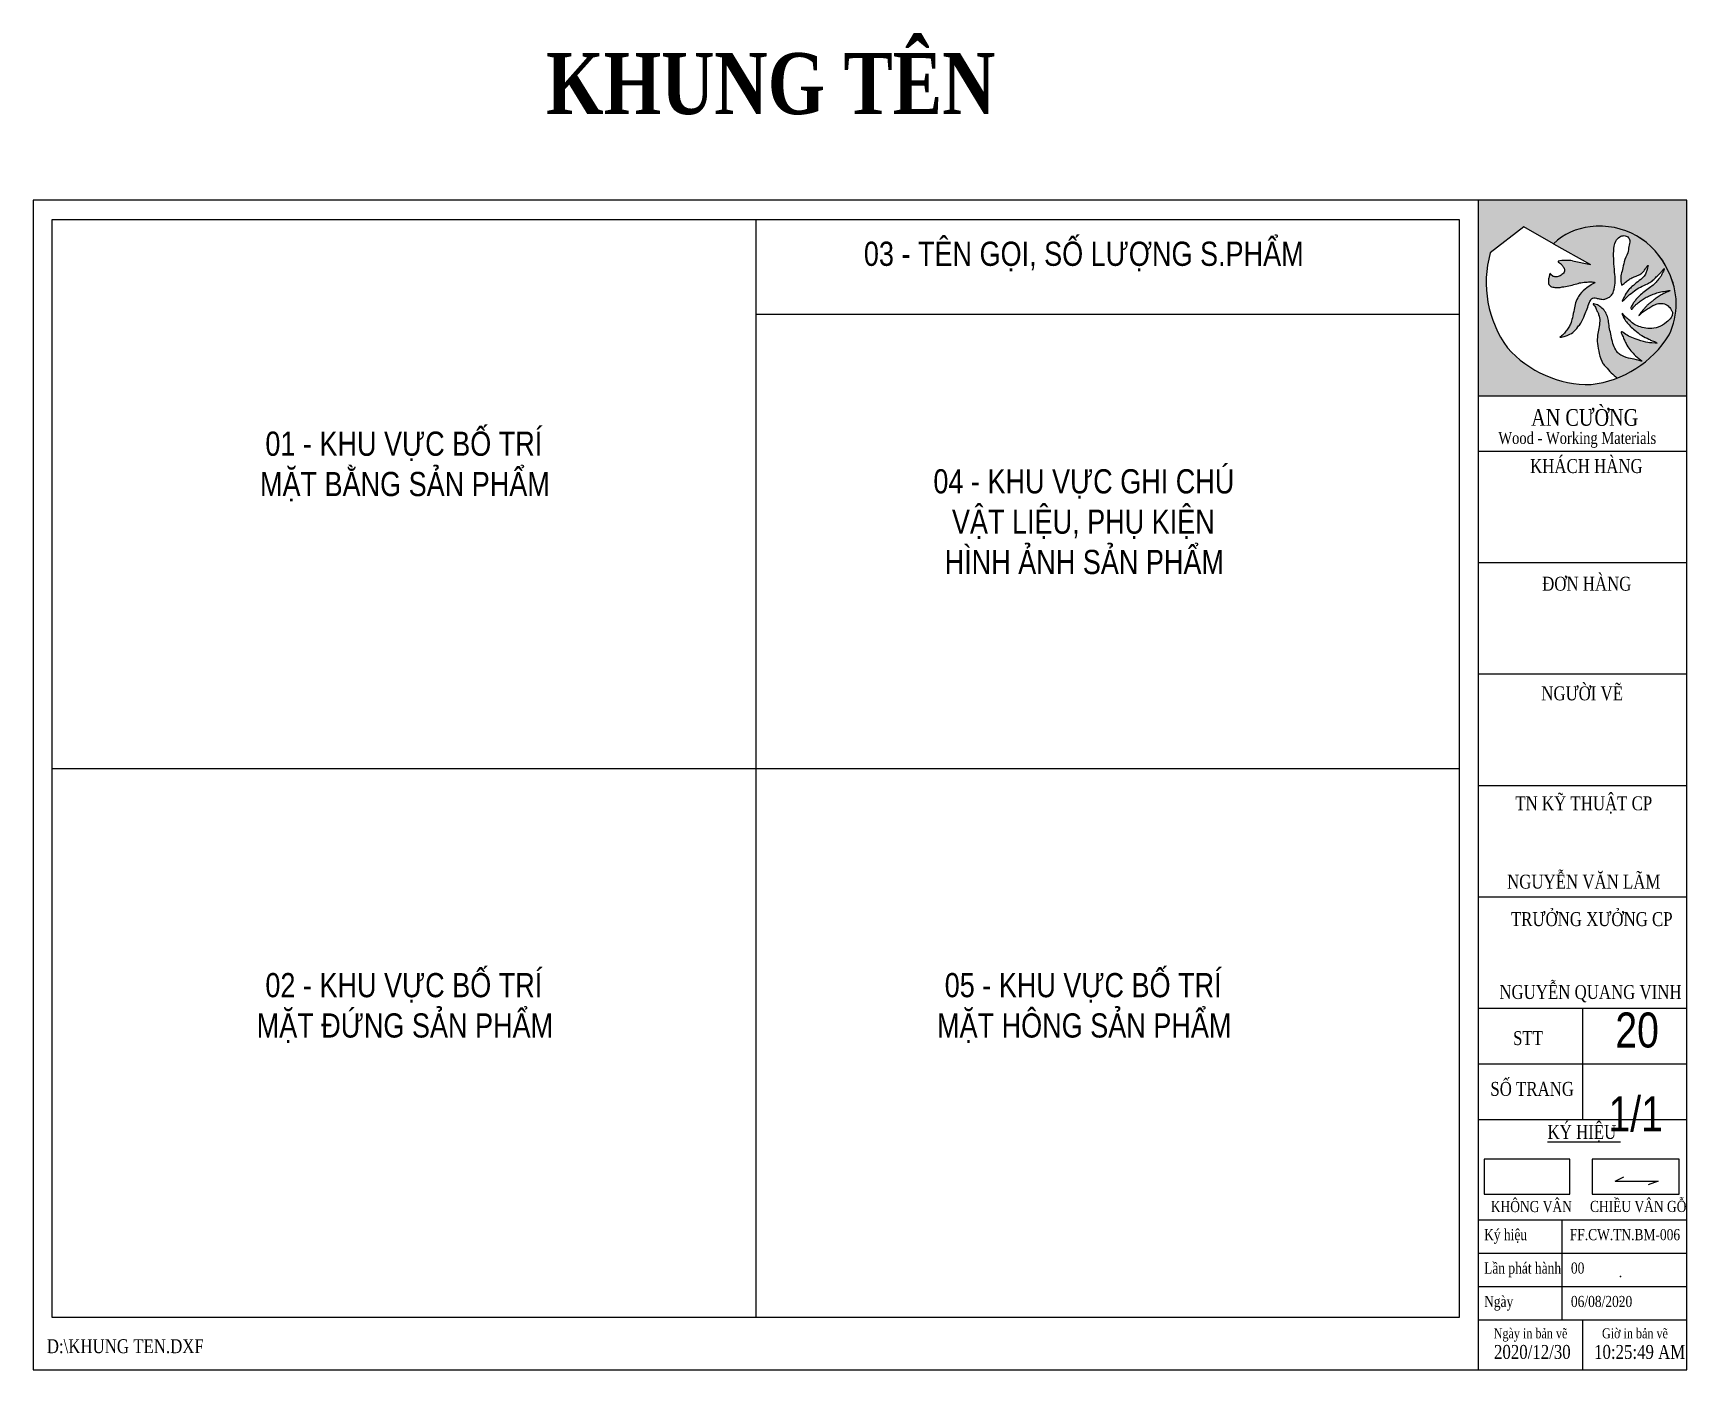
# Model space of a CAD drawing. Header units: millimetres. Extents: x 23137 to 25735, y 28810 to 30910.
import ezdxf
from ezdxf.enums import TextEntityAlignment as Align

# ---------------------------------------------------------------- set-up
doc = ezdxf.new("R2010")
doc.units = ezdxf.units.MM
doc.header["$LTSCALE"] = 0.2
doc.header["$MEASUREMENT"] = 0
for name, color, linetype in [('KHUNG TEN', 150, 'Continuous'), ('NET CHU', 7, 'Continuous'), ('NET DIM', 250, 'Continuous')]:
    doc.layers.add(name, color=color, linetype=linetype)
doc.styles.add('Scale 1-10', font='times.ttf', dxfattribs={"height": 20})
doc.styles.add('Scale 1-13', font='arial.ttf', dxfattribs={"width": 0.8, "height": 26})
doc.styles.add('Scale1-12', font='arial.ttf', dxfattribs={"width": 0.8, "height": 24})
doc.styles.get("Standard").update_dxf_attribs({"font": 'arial.ttf', "width": 0.8})

# ---------------------------------------------------------------- blocks, each defined once
blk = doc.blocks.new('KN1')
at = {"true_color": 0x535958}
h = blk.add_hatch(color=251, dxfattribs=at)
h.paths.add_polyline_path([(259.54, -35.89), (297, -35.89), (297, -0.78), (259.54, -0.78)])
edge = h.paths.add_edge_path(flags=16)
edge.add_arc((281.37, -18.81), 13.37, 23.3211, 97.5447)
edge.add_arc((280.79, -16.78), 11.29, 95.9597, 133.3614)
edge.add_line((273.04, -8.57), (267.72, -5.53))
edge.add_line((267.72, -5.53), (261.68, -10.24))
edge.add_arc((280.81, -15.57), 19.85, 164.4342, 216.0541)
edge.add_arc((279.42, -14.29), 19.56, 221.4832, 271.1557)
edge.add_arc((277.62, -14.98), 19, 276.6323, 328.3847)
edge.add_arc((282.3, -19.37), 12.77, 334.1391, 387.2836)
at = {"true_color": 0x007bcf}
h = blk.add_hatch(color=152, dxfattribs=at)
h.dxf.hatch_style = 1
edge = h.paths.add_edge_path()
edge.add_spline(control_points=[(273.86, -11.72), (273.89, -11.78), (273.99, -11.96), (274.37, -12.15), (274.69, -12.6), (275.12, -13.15), (274.9, -13.95), (274.22, -14.34), (273.53, -14.59), (272.87, -14.44), (272.59, -14.18), (272.45, -13.77), (272.3, -14.43), (272.12, -14.79), (272.1, -15.44), (272.19, -16.03), (272.67, -16.3), (273.22, -16.44), (273.87, -16.48), (275.15, -16.25), (276.53, -16), (277.99, -15.52), (278.97, -15.47), (279.82, -15.42), (280.22, -15.48), (280.66, -15.54), (280.1, -15.76), (279.62, -16.04), (278.55, -16.8), (277.56, -17.85), (276.98, -19.17), (276.71, -20.49), (276.48, -21.77), (276.16, -22.92), (275.68, -23.78), (275.18, -24.43), (274.7, -24.94), (274.42, -25.21), (274.02, -25.44), (274.98, -25.22), (275.49, -25.05), (276.67, -24.57), (277.3, -23.64), (278.11, -22.65), (278.55, -21.5), (279.12, -20.27), (279.36, -19.35), (279.67, -18.77), (279.84, -18.43), (280.28, -18.27), (280.8, -18.36), (281.4, -18.51), (282.07, -18.63), (282.68, -18.38), (283.25, -18.08), (283.75, -17.5), (284, -16.53), (284.18, -15.24), (283.99, -13.55), (283.87, -11.75), (283.8, -9.9), (283.99, -8.3), (284.83, -7.31), (285.69, -7.05), (286.46, -7.3), (286.89, -8.14), (286.53, -9.11), (286.42, -10.43), (285.64, -11.7), (285.52, -13.16), (285.09, -14.21), (285.12, -15.1), (285.17, -15.58), (285.27, -16.2), (285.59, -15.79), (285.93, -15.53), (286.44, -15.08), (287.13, -14.69), (287.9, -14.36), (288.68, -14.1), (289.22, -13.58), (289.56, -13.09), (289.78, -12.77), (290.11, -12.24), (289.84, -13.33), (289.68, -13.86), (289.12, -14.74), (288.16, -15.39), (287.28, -16.15), (286.49, -16.84), (285.95, -17.65), (285.71, -18.25), (285.15, -19.16), (286.01, -18.38), (286.55, -17.84), (287.51, -17.02), (288.66, -16.3), (289.78, -15.84), (290.73, -15.34), (291.36, -14.67), (291.94, -14.13), (292.44, -13.59), (292.68, -13.29), (293.03, -12.89), (292.7, -13.65), (292.54, -13.98), (292.28, -14.52), (291.85, -15.04), (291.31, -15.73), (290.46, -16.36), (289.56, -17.01), (288.73, -17.66), (288.12, -18.32), (287.63, -18.86), (287.31, -19.36), (287.1, -19.76), (286.92, -20.02), (286.92, -20.25), (287.14, -20.38), (287.41, -19.98), (287.67, -19.61), (288.24, -19.22), (288.78, -18.73), (289.49, -18.27), (290.31, -17.92), (291.16, -17.56), (292.1, -17.26), (293, -17.11), (293.55, -17.01), (294.21, -16.98), (293.21, -17.35), (292.73, -17.58), (291.99, -18), (291.37, -18.43), (290.82, -18.87), (290.33, -19.22), (289.88, -19.63), (289.46, -20.07), (289.13, -20.48), (288.78, -20.85), (288.6, -21.09), (288.29, -21.58), (288.76, -21.14), (289.07, -20.82), (289.78, -20.34), (290.48, -19.9), (291.27, -19.48), (292.03, -19.28), (292.87, -19.29), (293.66, -19.66), (294.12, -20.31), (294.44, -20.87), (294.39, -21.4), (294.05, -22.04), (293.23, -22.86), (291.92, -23.61), (290.36, -23.9), (289.01, -23.62), (287.84, -23.31), (286.99, -22.61), (286.24, -21.95), (285.75, -21.56), (285.21, -20.82), (285.67, -22.01), (286.09, -22.53), (286.81, -23.42), (287.75, -24.19), (288.81, -25.11), (289.95, -25.58), (290.83, -26.09), (291.34, -26.18), (291.8, -26.46), (290.47, -26.38), (289.7, -26.36), (287.9, -25.74), (286.54, -25.22), (285.77, -24.75), (285.42, -24.38), (285.09, -24.38), (285.44, -25.11), (285.66, -25.65), (286.11, -26.66), (286.71, -27.55), (287.64, -28.62), (288.24, -29.11), (289.08, -29.74), (287.76, -29.35), (286.96, -29.26), (285.53, -28.84), (284.63, -28.27), (284.11, -27.49), (283.63, -26.45), (283.43, -25.14), (283.09, -23.87), (282.96, -22.7), (282.74, -21.64), (282.32, -20.67), (281.65, -20.02), (280.99, -19.56), (280.57, -19.47), (279.92, -19.28), (280.5, -19.81), (280.69, -20.21), (280.91, -20.74), (281.24, -21.46), (281.42, -22.53), (281.18, -23.76), (280.9, -25.09), (280.85, -26.62), (281.27, -28.3), (281.64, -29.81), (282.58, -30.85), (283.36, -31.79), (284.12, -32.4), (284.49, -32.69)], knot_values=[0, 0, 0, 0, 0.183118, 0.597233, 1.2237, 1.839332, 2.586046, 3.344089, 4.115881, 4.778059, 5.177157, 5.368881, 5.687258, 6.382883, 6.980971, 7.530894, 8.065969, 8.487491, 9.244739, 9.996247, 12.384794, 13.43833, 14.570323, 15.370146, 15.845779, 16.013323, 16.353582, 16.868159, 18.169274, 19.954996, 21.234053, 22.422599, 23.979558, 25.134755, 26.003552, 26.903812, 27.599767, 28.055354, 28.193154, 28.691535, 29.519432, 30.674386, 32.047728, 32.892331, 34.483332, 35.696576, 36.975565, 37.308017, 37.658123, 38.086986, 38.584253, 39.218028, 39.962789, 40.545721, 41.167989, 41.895673, 42.73114, 44.140605, 45.803178, 47.792953, 49.5557, 51.389696, 52.44694, 53.251656, 53.951261, 54.699955, 55.788313, 56.903079, 58.662282, 60.084978, 61.240238, 62.062626, 62.590068, 62.972116, 63.288261, 63.678173, 64.443518, 65.207159, 66.071066, 66.97316, 67.622736, 68.269649, 68.700545, 68.957563, 69.667989, 70.376198, 71.196596, 72.531923, 73.890923, 74.665107, 75.695281, 76.61889, 77.100932, 77.782344, 78.564391, 80.005229, 81.276946, 82.686998, 83.637523, 84.454392, 85.415626, 86.072068, 86.551477, 86.764273, 87.240006, 87.860434, 88.30829, 88.940227, 89.886815, 90.920921, 92.099641, 93.221925, 94.086504, 94.780108, 95.407371, 95.862294, 96.138697, 96.338156, 96.482677, 96.782375, 97.47851, 98.001478, 98.777019, 99.674421, 100.52449, 101.466798, 102.427081, 103.506754, 104.085892, 104.330464, 105.003482, 105.68539, 106.485688, 107.377938, 107.994947, 108.58559, 109.198246, 109.815766, 110.39718, 110.790256, 111.278739, 111.57163, 111.838964, 112.506468, 113.313724, 114.242905, 115.042114, 115.954675, 116.575798, 117.536849, 118.430697, 118.944652, 119.421339, 119.935325, 121.106274, 122.827836, 124.409163, 125.737377, 126.939595, 127.973658, 129.025004, 129.818, 130.222039, 130.878689, 131.934574, 132.961319, 134.063417, 135.674348, 137.079868, 137.761599, 138.666225, 138.752799, 139.150681, 140.803097, 142.830896, 144.130724, 145.289011, 145.484819, 145.640207, 146.078234, 147.029508, 147.910147, 149.209453, 150.358251, 151.927699, 152.17596, 152.666942, 154.277365, 155.940612, 156.688378, 157.457126, 158.685835, 160.111441, 161.404799, 162.633557, 163.623221, 164.655921, 165.731657, 166.41807, 166.929014, 167.25636, 167.802405, 168.214848, 168.82495, 169.443307, 170.619517, 171.973409, 173.196858, 174.675755, 176.527378, 178.413912, 179.182217, 180.688017, 182.093615, 182.093615, 182.093615, 182.093615], degree=3, periodic=0)
edge.add_arc((277.62, -14.98), 19, 291.2124, 328.3858)
edge.add_arc((282.3, -19.37), 12.77, 334.1391, 387.2836)
edge.add_arc((281.37, -18.81), 13.37, 23.3211, 97.5447)
edge.add_arc((280.79, -16.78), 11.29, 95.9597, 133.3614)
edge.add_line((273.04, -8.57), (279.67, -12.29))
edge.add_line((279.67, -12.29), (276.48, -11.66))
edge.add_arc((275.31, -17.95), 6.39, 79.491, 103.1089)
at = {"color": 4}
for p, q in [((297, -210.78), (297, -0.78)), ((259.54, -145.83), (297, -145.83))]:
    blk.add_line(p, q, dxfattribs=at)
at = {"color": 7}
for p in [(273.04, -8.57), (276.48, -11.66)]:
    blk.add_line(p, (279.67, -12.29), dxfattribs=at)
at = {"color": 40}
for p, q in [((284.12, -176.91), (285.68, -176.11)), ((284.12, -176.91), (291.81, -176.91)), ((291.81, -176.91), (290.03, -177.54))]:
    blk.add_line(p, q, dxfattribs=at)
at = {"color": 7}
blk.add_lwpolyline([(259.54, -35.89), (297, -35.89), (297, -0.78), (259.54, -0.78)], close=True, dxfattribs=at)
at = {"color": 0}
blk.add_lwpolyline([(293.65, -13.51, 0.33568), (279.62, -5.55, 0.16466), (273.04, -8.57), (267.72, -5.53), (261.68, -10.24, 0.229122), (264.76, -27.25, 0.220196), (279.81, -33.85, 0.229731), (293.8, -24.94, 0.236135)], format="xyb", close=True, dxfattribs=at)
at = {"color": 7}
blk.add_lwpolyline([(279.62, -5.55, 0.16466), (273.04, -8.57)], format="xyb", dxfattribs=at)
at = {"color": 4}
blk.add_lwpolyline([(260.61, -179.24), (276, -179.24), (276, -172.95), (260.61, -172.95)], close=True, dxfattribs=at)
at = {"color": 40}
blk.add_lwpolyline([(279.99, -179.24), (295.6, -179.24), (295.6, -172.95), (279.99, -172.95)], close=True, dxfattribs=at)
at = {"color": 7}
for centre, radius, start, end in [((281.37, -18.81), 13.37, 23.3211, 97.5447), ((275.31, -17.95), 6.39, 79.491, 103.1089), ((282.3, -19.37), 12.77, 334.1391, 27.2836)]:
    blk.add_arc(centre, radius, start, end, dxfattribs=at)
blk.add_open_spline([(273.86, -11.72), (273.89, -11.78), (273.99, -11.96), (274.37, -12.15), (274.69, -12.6), (275.12, -13.15), (274.9, -13.95), (274.22, -14.34), (273.53, -14.59), (272.87, -14.44), (272.59, -14.18), (272.45, -13.77), (272.3, -14.43), (272.12, -14.79), (272.1, -15.44), (272.19, -16.03), (272.67, -16.3), (273.22, -16.44), (273.87, -16.48), (275.15, -16.25), (276.53, -16), (277.99, -15.52), (278.97, -15.47), (279.82, -15.42), (280.22, -15.48), (280.66, -15.54), (280.1, -15.76), (279.62, -16.04), (278.55, -16.8), (277.56, -17.85), (276.98, -19.17), (276.71, -20.49), (276.48, -21.77), (276.16, -22.92), (275.68, -23.78), (275.18, -24.43), (274.7, -24.94), (274.42, -25.21), (274.02, -25.44), (274.98, -25.22), (275.49, -25.05), (276.67, -24.57), (277.3, -23.64), (278.11, -22.65), (278.55, -21.5), (279.12, -20.27), (279.36, -19.35), (279.67, -18.77), (279.84, -18.43), (280.28, -18.27), (280.8, -18.36), (281.4, -18.51), (282.07, -18.63), (282.68, -18.38), (283.25, -18.08), (283.75, -17.5), (284, -16.53), (284.18, -15.24), (283.99, -13.55), (283.87, -11.75), (283.8, -9.9), (283.99, -8.3), (284.83, -7.31), (285.69, -7.05), (286.46, -7.3), (286.89, -8.14), (286.53, -9.11), (286.42, -10.43), (285.64, -11.7), (285.52, -13.16), (285.09, -14.21), (285.12, -15.1), (285.17, -15.58), (285.27, -16.2), (285.59, -15.79), (285.93, -15.53), (286.44, -15.08), (287.13, -14.69), (287.9, -14.36), (288.68, -14.1), (289.22, -13.58), (289.56, -13.09), (289.78, -12.77), (290.11, -12.24), (289.84, -13.33), (289.68, -13.86), (289.12, -14.74), (288.16, -15.39), (287.28, -16.15), (286.49, -16.84), (285.95, -17.65), (285.71, -18.25), (285.15, -19.16), (286.01, -18.38), (286.55, -17.84), (287.51, -17.02), (288.66, -16.3), (289.78, -15.84), (290.73, -15.34), (291.36, -14.67), (291.94, -14.13), (292.44, -13.59), (292.68, -13.29), (293.03, -12.89), (292.7, -13.65), (292.54, -13.98), (292.28, -14.52), (291.85, -15.04), (291.31, -15.73), (290.46, -16.36), (289.56, -17.01), (288.73, -17.66), (288.12, -18.32), (287.63, -18.86), (287.31, -19.36), (287.1, -19.76), (286.92, -20.02), (286.92, -20.25), (287.14, -20.38), (287.41, -19.98), (287.67, -19.61), (288.24, -19.22), (288.78, -18.73), (289.49, -18.27), (290.31, -17.92), (291.16, -17.56), (292.1, -17.26), (293, -17.11), (293.55, -17.01), (294.21, -16.98), (293.21, -17.35), (292.73, -17.58), (291.99, -18), (291.37, -18.43), (290.82, -18.87), (290.33, -19.22), (289.88, -19.63), (289.46, -20.07), (289.13, -20.48), (288.78, -20.85), (288.6, -21.09), (288.29, -21.58), (288.76, -21.14), (289.07, -20.82), (289.78, -20.34), (290.48, -19.9), (291.27, -19.48), (292.03, -19.28), (292.87, -19.29), (293.66, -19.66), (294.12, -20.31), (294.44, -20.87), (294.39, -21.4), (294.05, -22.04), (293.23, -22.86), (291.92, -23.61), (290.36, -23.9), (289.01, -23.62), (287.84, -23.31), (286.99, -22.61), (286.24, -21.95), (285.75, -21.56), (285.21, -20.82), (285.67, -22.01), (286.09, -22.53), (286.81, -23.42), (287.75, -24.19), (288.81, -25.11), (289.95, -25.58), (290.83, -26.09), (291.34, -26.18), (291.8, -26.46), (290.47, -26.38), (289.7, -26.36), (287.9, -25.74), (286.54, -25.22), (285.77, -24.75), (285.42, -24.38), (285.09, -24.38), (285.44, -25.11), (285.66, -25.65), (286.11, -26.66), (286.71, -27.55), (287.64, -28.62), (288.24, -29.11), (289.08, -29.74), (287.76, -29.35), (286.96, -29.26), (285.53, -28.84), (284.63, -28.27), (284.11, -27.49), (283.63, -26.45), (283.43, -25.14), (283.09, -23.87), (282.96, -22.7), (282.74, -21.64), (282.32, -20.67), (281.65, -20.02), (280.99, -19.56), (280.57, -19.47), (279.92, -19.28), (280.5, -19.81), (280.69, -20.21), (280.91, -20.74), (281.24, -21.46), (281.42, -22.53), (281.18, -23.76), (280.9, -25.09), (280.85, -26.62), (281.27, -28.3), (281.64, -29.81), (282.58, -30.85), (283.36, -31.79), (284.12, -32.4), (284.49, -32.69)], degree=3, knots=[0, 0, 0, 0, 0.183118, 0.597233, 1.2237, 1.839332, 2.586046, 3.344089, 4.115881, 4.778059, 5.177157, 5.368881, 5.687258, 6.382883, 6.980971, 7.530894, 8.065969, 8.487491, 9.244739, 9.996247, 12.384794, 13.43833, 14.570323, 15.370146, 15.845779, 16.013323, 16.353582, 16.868159, 18.169274, 19.954996, 21.234053, 22.422599, 23.979558, 25.134755, 26.003552, 26.903812, 27.599767, 28.055354, 28.193154, 28.691535, 29.519432, 30.674386, 32.047728, 32.892331, 34.483332, 35.696576, 36.975565, 37.308017, 37.658123, 38.086986, 38.584253, 39.218028, 39.962789, 40.545721, 41.167989, 41.895673, 42.73114, 44.140605, 45.803178, 47.792953, 49.5557, 51.389696, 52.44694, 53.251656, 53.951261, 54.699955, 55.788313, 56.903079, 58.662282, 60.084978, 61.240238, 62.062626, 62.590068, 62.972116, 63.288261, 63.678173, 64.443518, 65.207159, 66.071066, 66.97316, 67.622736, 68.269649, 68.700545, 68.957563, 69.667989, 70.376198, 71.196596, 72.531923, 73.890923, 74.665107, 75.695281, 76.61889, 77.100932, 77.782344, 78.564391, 80.005229, 81.276946, 82.686998, 83.637523, 84.454392, 85.415626, 86.072068, 86.551477, 86.764273, 87.240006, 87.860434, 88.30829, 88.940227, 89.886815, 90.920921, 92.099641, 93.221925, 94.086504, 94.780108, 95.407371, 95.862294, 96.138697, 96.338156, 96.482677, 96.782375, 97.47851, 98.001478, 98.777019, 99.674421, 100.52449, 101.466798, 102.427081, 103.506754, 104.085892, 104.330464, 105.003482, 105.68539, 106.485688, 107.377938, 107.994947, 108.58559, 109.198246, 109.815766, 110.39718, 110.790256, 111.278739, 111.57163, 111.838964, 112.506468, 113.313724, 114.242905, 115.042114, 115.954675, 116.575798, 117.536849, 118.430697, 118.944652, 119.421339, 119.935325, 121.106274, 122.827836, 124.409163, 125.737377, 126.939595, 127.973658, 129.025004, 129.818, 130.222039, 130.878689, 131.934574, 132.961319, 134.063417, 135.674348, 137.079868, 137.761599, 138.666225, 138.752799, 139.150681, 140.803097, 142.830896, 144.130724, 145.289011, 145.484819, 145.640207, 146.078234, 147.029508, 147.910147, 149.209453, 150.358251, 151.927699, 152.17596, 152.666942, 154.277365, 155.940612, 156.688378, 157.457126, 158.685835, 160.111441, 161.404799, 162.633557, 163.623221, 164.655921, 165.731657, 166.41807, 166.929014, 167.25636, 167.802405, 168.214848, 168.82495, 169.443307, 170.619517, 171.973409, 173.196858, 174.675755, 176.527378, 178.413912, 179.182217, 180.688017, 182.093615, 182.093615, 182.093615, 182.093615], dxfattribs=at)
at = {"layer": 'KHUNG TEN'}
for p, q in [((259.54, -0.78), (259.54, -210.78)), ((259.54, -45.83), (297, -45.83)), ((259.54, -65.83), (297, -65.83)), ((259.54, -65.83), (297, -65.83)), ((259.54, -85.83), (297, -85.83)), ((259.54, -105.83), (297, -105.83)), ((259.54, -125.83), (297, -125.83)), ((259.54, -145.83), (297, -145.83)), ((259.54, -145.83), (297, -145.83)), ((278.27, -145.83), (278.27, -165.83)), ((259.54, -155.83), (297, -155.83)), ((259.54, -165.83), (297, -165.83)), ((259.54, -183.83), (297, -183.83)), ((274.54, -183.83), (274.54, -201.8)), ((259.54, -189.8), (297, -189.8)), ((259.54, -195.8), (297, -195.8)), ((259.54, -201.8), (297, -201.8)), ((278.27, -201.8), (278.27, -210.78))]:
    blk.add_line(p, q, dxfattribs=at)
blk.add_lwpolyline([(0, -210.78), (297, -210.78), (297, -0.78), (0, -0.78)], close=True, dxfattribs=at)
for p in [(285.06, -194.03), (285.06, -198.41)]:
    blk.add_point(p, dxfattribs=at)
at = {"color": 7, "style": 'Scale 1-10', "width": 0.8}
for s, height, p in [('AN CƯỜNG', 3, (269.03, -41.27)), ('Wood - Working Materials', 2.16, (263.14, -44.53)), ('KHÁCH HÀNG', 2.5, (268.83, -49.75)), ('ĐƠN HÀNG', 2.5, (271, -70.87)), ('NGƯỜI VẼ', 2.5, (270.85, -90.56)), ('TN KỸ THUẬT CP', 2.5, (266.18, -110.3)), ('NGUYỄN VĂN LÃM', 2.5, (264.71, -124.37)), ('TRƯỞNG XƯỞNG CP', 2.5, (265.4, -131.09)), ('NGUYỄN QUANG VINH', 2.5, (263.32, -144.18)), ('STT ', 2.5, (265.78, -152.45)), ('SỐ TRANG', 2.5, (261.7, -161.57)), ('%%UKÝ HIỆU ', 2.5, (271.97, -169.3)), ('KHÔNG VÂN', 2, (261.78, -182.44)), ('CHIỀU VÂN GỖ', 2, (279.59, -182.43)), ('Ký hiệu', 2, (260.58, -187.49)), ('FF.CW.TN.BM-006', 2, (275.97, -187.49)), ('Lần phát hành', 2, (260.58, -193.49)), ('00', 2, (276.17, -193.49)), ('Ngày ', 2, (260.58, -199.49)), ('06/08/2020', 2, (276.17, -199.49)), ('Ngày in bản vẽ', 1.8, (262.3, -205.11)), ('Giờ in bản vẽ', 1.8, (281.75, -205.11)), ('2020/12/30', 2.5, (262.36, -208.8)), ('10:25:49 AM', 2.5, (280.33, -208.8))]:
    blk.add_text(s, height=height, dxfattribs=at).set_placement(p)
at = {"style": 'Scale 1-10', "width": 0.8}
blk.add_text('D:\\KHUNG TEN.DXF', height=2.5, dxfattribs=at).set_placement((2.46, -207.77))
blk = doc.blocks.new('KT')
at = {"color": 40}
blk.add_blockref('KN1', (0, 0.78), dxfattribs=at)
at = {"color": 40, "style": 'Scale 1-13', "width": 0.8}
for tag, height, p in [('DH1', 2.91, (277.85, -55.22)), ('DH2', 2.91, (277.89, -62.43)), ('320000789', 2.91, (278.38, -82.18)), ('TENNGUOIVE', 2.91, (278.15, -103.36)), ('STT', 5.03, (287.61, -152.35)), ('S.T', 4.03, (286.96, -161.72))]:
    blk.add_attdef(tag, text='', height=height, dxfattribs=at).set_placement(p, align=Align.CENTER)

msp = doc.modelspace()

# ---------------------------------------------------------------- linework, layer by layer
at = {"layer": 'NET DIM', "ltscale": 3}
for p, q in [((24271.8, 30617.4), (24271.8, 28892.4)), ((24271.8, 30468.7), (25377.1, 30468.7)), ((23166.6, 29754.9), (25377.1, 29754.9))]:
    msp.add_line(p, q, dxfattribs=at)
msp.add_lwpolyline([(23166.6, 30617.4), (25377.1, 30617.4), (25377.1, 28892.4), (23166.6, 28892.4)], close=True, dxfattribs=at)

# ---------------------------------------------------------------- block references
at = {"color": 40}
ref = msp.add_blockref('KT', (23136.6, 30647.4), dxfattribs=dict(at, xscale=8.748000000000001, yscale=8.748000000000001, zscale=8.748000000000001))
ref.add_attrib('STT', '20', dxfattribs={"layer": 'NET CHU', "height": 55.02, "style": 'Scale 1-13', "width": 0.8}).set_placement((25656.5, 29316.7), align=Align.CENTER)
ref.add_attrib('S.T', '1/1', dxfattribs={"layer": 'NET CHU', "height": 55.02, "style": 'Scale 1-13', "width": 0.8}).set_placement((25654.2, 29184.8), align=Align.CENTER)

# ---------------------------------------------------------------- texts
at = {"color": 40, "char_height": 38, "width": 1173.943, "attachment_point": 1, "style": 'Scale1-12'}
for s, insert in [('\\A1;\\pi243.97627;{\\C7;03 - TÊN GỌI, SỐ LƯỢNG S.PHẨM}', (24197.8, 30582.4)), ('\\A1;\\pi370.92634;{\\C7;01 - KHU VỰC BỐ TRÍ \\P\\pi362.44503;MẶT BẰNG SẢN PHẨM}', (23130.6, 30284.1)), ('\\A1;\\pi353.15499;{\\C7;04 - KHU VỰC GHI CHÚ \\P\\pi382.31079;VẬT LIỆU, PHỤ KIỆN\\P\\pi370.83303;HÌNH ẢNH SẢN PHẨM}', (24197.8, 30225)), ('\\A1;\\pi370.92634;{\\C7;02 - KHU VỰC BỐ TRÍ \\P\\pi357.30233;MẶT ĐỨNG SẢN PHẨM}', (23130.6, 29433.7)), ('\\A1;\\pi370.92634;{\\C7;05 - KHU VỰC BỐ TRÍ \\P\\pi358.91979;MẶT HÔNG SẢN PHẨM}', (24197.8, 29433.7))]:
    msp.add_mtext(s, dxfattribs=dict(at, insert=insert))
at = {"layer": 'NET CHU', "ltscale": 3, "insert": (24295.6, 30830), "char_height": 96, "width": 2041.579, "attachment_point": 5}
msp.add_mtext('{\\fTimes New Roman|b1|i0|c0|p18;KHUNG TÊN}', dxfattribs=at)

doc.saveas('drawing.dxf')
